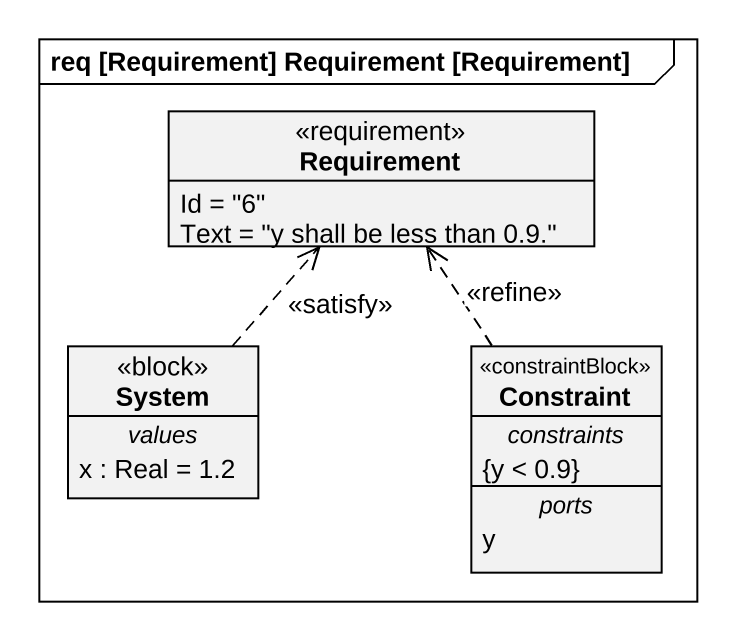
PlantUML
@startuml
mainframe req [Requirement] Requirement [Requirement]
hide circle
hide empty members
class Requirement <<requirement>> {
  Id = "6"
  Text = "y shall be less than 0.9."
}
class System <<block>> {
  -- values --
  x : Real = 1.2
}
class Constraint <<constraintBlock>> {
  -- constraints --
  {y < 0.9}
  -- ports --
  y
}
System .up.> Requirement : <<satisfy>>
Constraint .up.> Requirement : <<refine>>
@enduml
